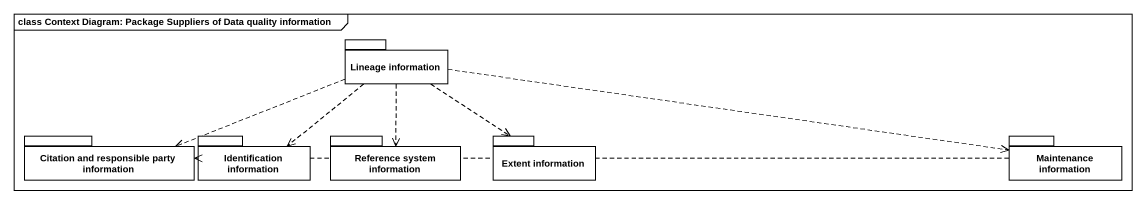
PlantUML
@startuml
mainframe class Context Diagram: Package Suppliers of Data quality information
package "Lineage information" as Lineage_information #FFFFFF {
}
package "Citation and responsible party information" as Citation_and_responsible #FFFFFF {
}
package "Identification information" as Identification_information #FFFFFF {
}
package "Reference system information" as Reference_system_information {
}
package "Extent information" as Extent_information #FFFFFF {
}
package "Maintenance information" as Maintenance_information #FFFFFF {
}
Lineage_information .left.> Citation_and_responsible
Lineage_information .left.> Citation_and_responsible
Lineage_information ..> Identification_information
Lineage_information ..> Reference_system_information
Lineage_information ..> Extent_information
Lineage_information ..> Extent_information
Lineage_information .right.> Maintenance_information
Identification_information .left.> Citation_and_responsible
Maintenance_information .left.> Citation_and_responsible
@enduml
